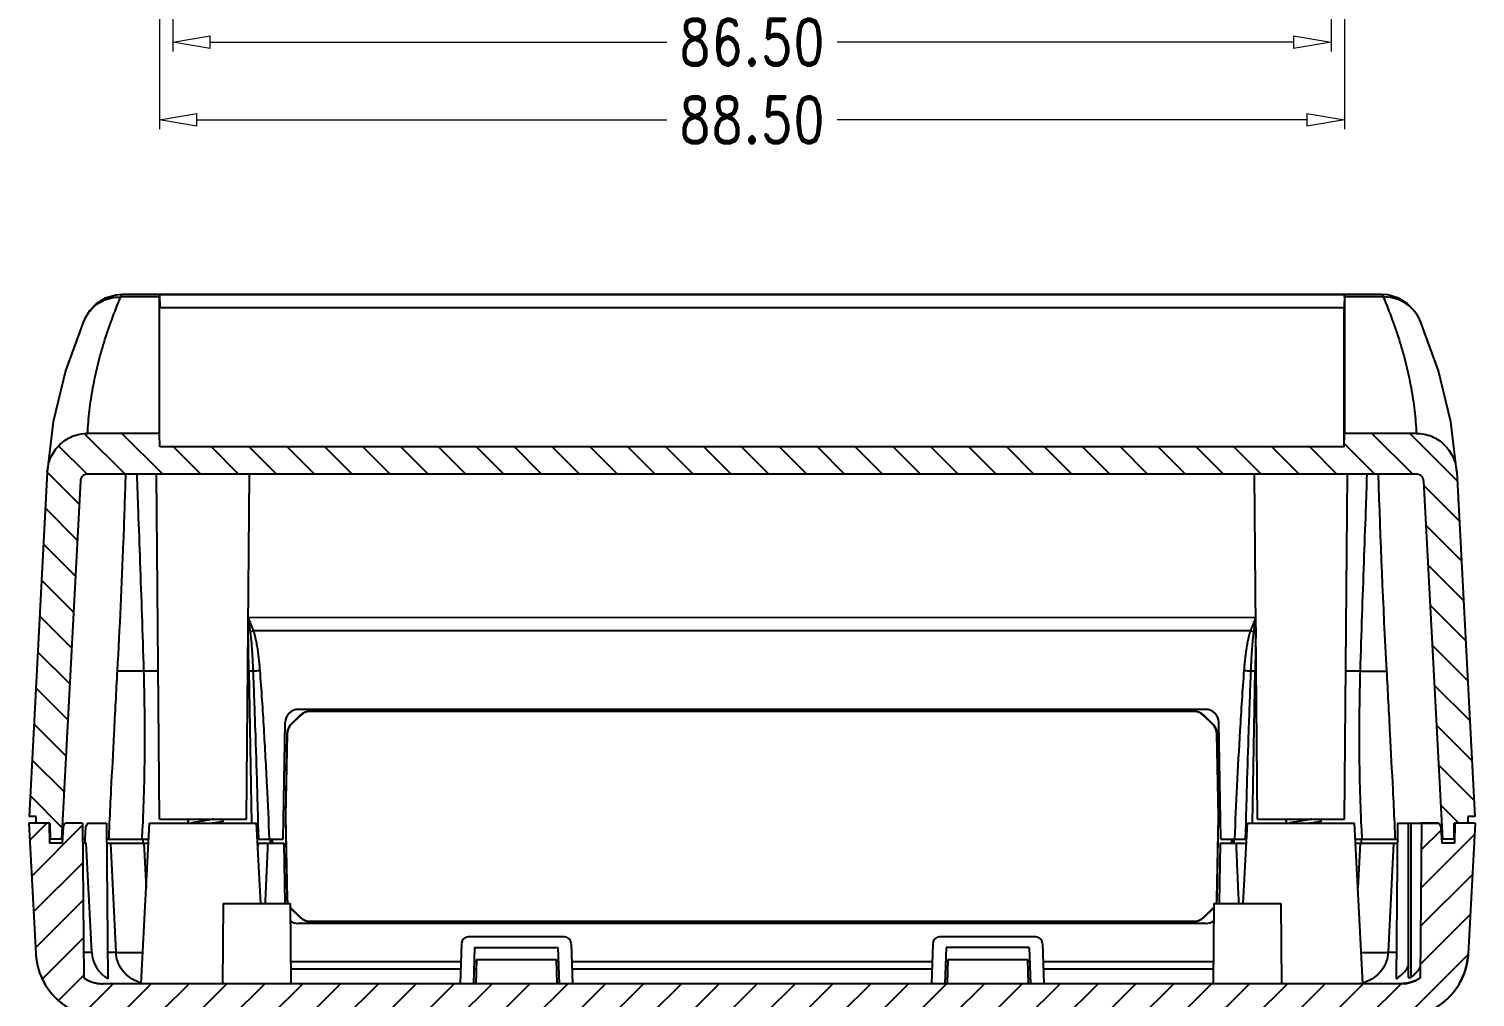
# Model space of a CAD drawing. Header units: millimetres. Extents: x 3559 to 4719, y 1270 to 1649.
# Drawn here: x 4195.8 to 4303.8, y 1333.9 to 1406.2 of the extents above; entities that cross this region are included whole.
import ezdxf

# ---------------------------------------------------------------- set-up
doc = ezdxf.new("R2010")
doc.units = ezdxf.units.MM
doc.layers.get('0').update_dxf_attribs({"linetype": 'CONTINUOUS'})
doc.layers.get('Defpoints').update_dxf_attribs({"linetype": 'CONTINUOUS'})
doc.layers.add('3_ALL_AXES', color=7, linetype='CONTINUOUS')
doc.layers.add('dim', color=3, linetype='CONTINUOUS', lineweight=9)
doc.styles.add('longtou', font='romand.shx', dxfattribs={"width": 0.8, "bigfont": 'fangsong.shx'})
doc.dimstyles.new('YanXiu', dxfattribs={"dimtxt": 2.5, "dimasz": 2.2, "dimexe": 1, "dimexo": 0, "dimgap": 0.66, "dimtad": 0, "dimzin": 0, "dimdsep": 46, "dimtxsty": 'longtou', "dimblk": 'CLOSEDBLANK', "dimcen": 0, "dimclrd": 3, "dimclre": 3, "dimclrt": 7, "dimadec": 0, "dimazin": 0, "dimtfac": 1, "dimtdec": 4, "dimtofl": 0, "dimtmove": 0, "dimatfit": 3, "dimldrblk": 'CLOSEDBLANK', "dimfxl": 0, "dimtolj": 1, "dimtzin": 0, "dimlwd": 0, "dimlwe": 0, "dimarcsym": 0})

# ---------------------------------------------------------------- blocks, each defined once
blk = doc.blocks.new('_ClosedBlank')
at = {"color": 0, "linetype": 'ByBlock', "lineweight": -2}
for p, q in [((-1, 0.167), (0, 0)), ((-1, 0.167), (-1, -0.167)), ((0, 0), (-1, -0.167))]:
    blk.add_line(p, q, dxfattribs=at)
blk = doc.blocks.new('*D53')
at = {"layer": 'Defpoints', "color": 0}
for p in [(4206.52, 1417.4), (4293.02, 1417.4), (4206.52, 1405.26)]:
    blk.add_point(p, dxfattribs=at)
at = {"layer": 'dim', "color": 3, "lineweight": 5}
for p, q in [((4206.52, 1417.4), (4206.52, 1404.56)), ((4293.02, 1417.4), (4293.02, 1404.56)), ((4209.32, 1405.26), (4243.41, 1405.26)), ((4290.22, 1405.26), (4256.14, 1405.26))]:
    blk.add_line(p, q, dxfattribs=at)
at = {"layer": 'dim', "color": 3, "lineweight": 5, "xscale": 2.8, "yscale": 2.8, "zscale": 2.8, "rotation": 180}
blk.add_blockref('_ClosedBlank', (4206.52, 1405.26), dxfattribs=at)
at = {"layer": 'dim', "color": 3, "lineweight": 5, "xscale": 2.8, "yscale": 2.8, "zscale": 2.8}
blk.add_blockref('_ClosedBlank', (4293.02, 1405.26), dxfattribs=at)
at = {"layer": 'dim', "color": 7, "insert": (4249.77, 1405.26), "char_height": 3.5, "attachment_point": 5, "style": 'longtou'}
blk.add_mtext('86.50', dxfattribs=at)
blk = doc.blocks.new('*D55')
at = {"layer": 'Defpoints', "color": 0}
for p in [(4205.52, 1428.84), (4294.02, 1428.84), (4205.52, 1399.45)]:
    blk.add_point(p, dxfattribs=at)
at = {"layer": 'dim', "color": 3, "lineweight": 5}
for p, q in [((4205.52, 1428.84), (4205.52, 1398.75)), ((4294.02, 1428.84), (4294.02, 1398.75)), ((4208.32, 1399.45), (4243.41, 1399.45)), ((4291.22, 1399.45), (4256.14, 1399.45))]:
    blk.add_line(p, q, dxfattribs=at)
at = {"layer": 'dim', "color": 3, "lineweight": 5, "xscale": 2.8, "yscale": 2.8, "zscale": 2.8, "rotation": 180}
blk.add_blockref('_ClosedBlank', (4205.52, 1399.45), dxfattribs=at)
at = {"layer": 'dim', "color": 3, "lineweight": 5, "xscale": 2.8, "yscale": 2.8, "zscale": 2.8}
blk.add_blockref('_ClosedBlank', (4294.02, 1399.45), dxfattribs=at)
at = {"layer": 'dim', "color": 7, "insert": (4249.77, 1399.45), "char_height": 3.5, "attachment_point": 5, "style": 'longtou'}
blk.add_mtext('88.50', dxfattribs=at)

msp = doc.modelspace()

# ---------------------------------------------------------------- hatches: boundary and pattern name
h = msp.add_hatch()
h.set_pattern_fill('DEFAULT__2', color=5, scale=2, angle=135, style=0)
h.set_pattern_definition([(135, (3414.0296, 1058.7995), (-1.4142136, -1.4142136), [])])
edge = h.paths.add_edge_path()
edge.add_line((4197.326, 1346.899), (4196.323, 1346.899))
edge.add_line((4196.323, 1346.899), (4196.317, 1347.399))
edge.add_line((4196.317, 1347.399), (4195.799, 1347.399))
edge.add_line((4195.799, 1347.399), (4197.147, 1373.125))
edge.add_spline(control_points=[(4197.147, 1373.125), (4197.158, 1373.32), (4197.214, 1373.7), (4197.403, 1374.251), (4197.69, 1374.754), (4198.066, 1375.194), (4198.517, 1375.554), (4199.026, 1375.822), (4199.579, 1375.987), (4199.957, 1376.024), (4200.149, 1376.024)], knot_values=[0, 0, 0, 0, 0.125, 0.25, 0.375, 0.5, 0.625, 0.75, 0.875, 1, 1, 1, 1], degree=3, periodic=0)
edge.add_line((4200.149, 1376.024), (4205.523, 1376.024))
edge.add_line((4205.523, 1376.024), (4205.541, 1375.005))
edge.add_line((4205.541, 1375.005), (4294.005, 1375.005))
edge.add_line((4294.005, 1375.005), (4294.023, 1376.024))
edge.add_line((4294.023, 1376.024), (4299.396, 1376.024))
edge.add_spline(control_points=[(4299.396, 1376.024), (4299.589, 1376.024), (4299.968, 1375.987), (4300.523, 1375.821), (4301.034, 1375.551), (4301.485, 1375.189), (4301.859, 1374.749), (4302.144, 1374.248), (4302.332, 1373.699), (4302.388, 1373.319), (4302.398, 1373.125)], knot_values=[0, 0, 0, 0, 0.125, 0.25, 0.375, 0.5, 0.625, 0.75, 0.875, 1, 1, 1, 1], degree=3, periodic=0)
edge.add_line((4302.398, 1373.125), (4303.747, 1347.399))
edge.add_line((4303.747, 1347.399), (4303.229, 1347.399))
edge.add_line((4303.229, 1347.399), (4303.223, 1346.899))
edge.add_line((4303.223, 1346.899), (4302.219, 1346.899))
edge.add_line((4302.219, 1346.899), (4302.199, 1345.699))
edge.add_line((4302.199, 1345.699), (4301.332, 1345.699))
edge.add_line((4301.332, 1345.699), (4299.929, 1372.485))
edge.add_spline(control_points=[(4299.929, 1372.485), (4299.925, 1372.552), (4299.894, 1372.675), (4299.78, 1372.839), (4299.614, 1372.944), (4299.493, 1372.968), (4299.428, 1372.968)], knot_values=[0, 0, 0, 0, 0.25, 0.5, 0.75, 1, 1, 1, 1], degree=3, periodic=0)
edge.add_line((4299.428, 1372.968), (4200.118, 1372.968))
edge.add_spline(control_points=[(4200.118, 1372.968), (4200.053, 1372.968), (4199.932, 1372.944), (4199.766, 1372.839), (4199.651, 1372.675), (4199.621, 1372.552), (4199.617, 1372.485)], knot_values=[0, 0, 0, 0, 0.25, 0.5, 0.75, 1, 1, 1, 1], degree=3, periodic=0)
edge.add_line((4199.617, 1372.485), (4198.213, 1345.699))
edge.add_line((4198.213, 1345.699), (4197.347, 1345.699))
edge.add_line((4197.347, 1345.699), (4197.326, 1346.899))
h = msp.add_hatch()
h.set_pattern_fill('B', color=5, scale=2, angle=45, style=0)
h.set_pattern_definition([(45, (3414.0296, 1058.7995), (-1.4142136, 1.4142136), [])])
edge = h.paths.add_edge_path()
edge.add_line((4199.773, 1346.899), (4198.484, 1346.899))
edge.add_line((4198.484, 1346.899), (4198.319, 1346.613))
edge.add_line((4198.319, 1346.613), (4198.255, 1345.399))
edge.add_line((4198.255, 1345.399), (4197.302, 1345.399))
edge.add_line((4197.302, 1345.399), (4197.276, 1346.899))
edge.add_line((4197.276, 1346.899), (4195.773, 1346.899))
edge.add_line((4195.773, 1346.899), (4196.284, 1337.137))
edge.add_spline(control_points=[(4196.284, 1337.137), (4196.431, 1334.332), (4198.469, 1332.399), (4201.278, 1332.399)], knot_values=[0, 0, 0, 0, 1, 1, 1, 1], degree=3, periodic=0)
edge.add_line((4201.278, 1332.399), (4205.523, 1332.399))
edge.add_line((4205.523, 1332.399), (4205.549, 1332.899))
edge.add_line((4205.549, 1332.899), (4206.497, 1332.899))
edge.add_line((4206.497, 1332.899), (4206.523, 1332.399))
edge.add_line((4206.523, 1332.399), (4212.773, 1332.399))
edge.add_line((4212.773, 1332.399), (4212.782, 1332.899))
edge.add_line((4212.782, 1332.899), (4213.773, 1332.899))
edge.add_line((4213.773, 1332.899), (4213.785, 1332.199))
edge.add_line((4213.785, 1332.199), (4234.773, 1332.199))
edge.add_line((4234.773, 1332.199), (4234.775, 1332.699))
edge.add_line((4234.775, 1332.699), (4264.77, 1332.699))
edge.add_line((4264.77, 1332.699), (4264.773, 1332.199))
edge.add_line((4264.773, 1332.199), (4285.761, 1332.199))
edge.add_line((4285.761, 1332.199), (4285.773, 1332.899))
edge.add_line((4285.773, 1332.899), (4286.764, 1332.899))
edge.add_line((4286.764, 1332.899), (4286.773, 1332.399))
edge.add_line((4286.773, 1332.399), (4293.023, 1332.399))
edge.add_line((4293.023, 1332.399), (4293.049, 1332.899))
edge.add_line((4293.049, 1332.899), (4293.997, 1332.899))
edge.add_line((4293.997, 1332.899), (4294.023, 1332.399))
edge.add_line((4294.023, 1332.399), (4298.268, 1332.399))
edge.add_spline(control_points=[(4303.261, 1337.137), (4303.114, 1334.332), (4301.077, 1332.399), (4298.268, 1332.399)], knot_values=[0, 0, 0, 0, 1, 1, 1, 1], degree=3, periodic=0)
edge.add_line((4303.261, 1337.137), (4303.773, 1346.899))
edge.add_line((4303.773, 1346.899), (4302.269, 1346.899))
edge.add_line((4302.269, 1346.899), (4302.243, 1345.399))
edge.add_line((4302.243, 1345.399), (4301.291, 1345.399))
edge.add_line((4301.291, 1345.399), (4301.227, 1346.613))
edge.add_line((4301.227, 1346.613), (4301.062, 1346.899))
edge.add_line((4301.062, 1346.899), (4299.773, 1346.899))
edge.add_line((4299.773, 1346.899), (4299.672, 1335.33))
edge.add_spline(control_points=[(4299.672, 1335.33), (4299.255, 1335.047), (4298.772, 1334.899), (4298.268, 1334.899)], knot_values=[0, 0, 0, 0, 1, 1, 1, 1], degree=3, periodic=0)
edge.add_line((4298.268, 1334.899), (4201.278, 1334.899))
edge.add_spline(control_points=[(4199.874, 1335.33), (4200.291, 1335.047), (4200.773, 1334.899), (4201.278, 1334.899)], knot_values=[0, 0, 0, 0, 1, 1, 1, 1], degree=3, periodic=0)
edge.add_line((4199.874, 1335.33), (4199.773, 1346.899))

# ---------------------------------------------------------------- linework, layer by layer
at = {"color": 7, "linetype": 'Continuous'}
for p, q in [((4202.737, 1386.399), (4202.278, 1386.362)), ((4205.523, 1386.215), (4202.639, 1386.215)), ((4296.809, 1386.399), (4202.737, 1386.399)), ((4205.523, 1376.024), (4205.523, 1386.215)), ((4294.022, 1386.364), (4205.524, 1386.364)), ((4205.524, 1386.364), (4205.541, 1385.401)), ((4294.022, 1386.364), (4294.005, 1385.401)), ((4296.907, 1386.215), (4294.023, 1386.215)), ((4294.023, 1386.215), (4294.023, 1376.024)), ((4297.257, 1386.364), (4296.809, 1386.399)), ((4294.005, 1385.401), (4205.541, 1385.401)), ((4294.005, 1375.005), (4294.005, 1385.401)), ((4199.885, 1384.46), (4199.886, 1384.462)), ((4299.661, 1384.46), (4299.66, 1384.462)), ((4205.523, 1376.024), (4200.149, 1376.024)), ((4205.523, 1376.024), (4200.149, 1376.024)), ((4205.541, 1375.005), (4205.523, 1376.024)), ((4205.541, 1375.005), (4205.523, 1376.024)), ((4294.005, 1375.005), (4294.023, 1376.024)), ((4294.005, 1375.005), (4294.023, 1376.024)), ((4299.396, 1376.024), (4294.023, 1376.024)), ((4299.396, 1376.024), (4294.023, 1376.024)), ((4294.005, 1375.005), (4205.541, 1375.005)), ((4294.005, 1375.005), (4205.541, 1375.005)), ((4197.147, 1373.125), (4195.799, 1347.399)), ((4197.147, 1373.125), (4195.799, 1347.399)), ((4299.428, 1372.968), (4200.118, 1372.968)), ((4299.428, 1372.968), (4200.118, 1372.968)), ((4205.523, 1347.199), (4205.298, 1372.968)), ((4212.023, 1347.199), (4212.248, 1372.968)), ((4287.523, 1347.199), (4287.298, 1372.968)), ((4294.023, 1347.199), (4294.248, 1372.968)), ((4302.398, 1373.125), (4303.747, 1347.399)), ((4302.398, 1373.125), (4303.747, 1347.399)), ((4199.617, 1372.485), (4198.213, 1345.699)), ((4199.617, 1372.485), (4198.213, 1345.699)), ((4299.929, 1372.485), (4301.332, 1345.699)), ((4299.929, 1372.485), (4301.332, 1345.699)), ((4212.135, 1362.277), (4287.411, 1362.276)), ((4212.204, 1358.267), (4212.148, 1361.515)), ((4212.528, 1361.29), (4287.018, 1361.29)), ((4287.398, 1361.515), (4287.342, 1358.267)), ((4204.36, 1358.268), (4205.426, 1358.268)), ((4212.119, 1358.267), (4212.204, 1358.267)), ((4212.204, 1358.267), (4212.402, 1346.899)), ((4287.143, 1346.899), (4287.342, 1358.267)), ((4287.342, 1358.267), (4287.426, 1358.267)), ((4294.119, 1358.268), (4295.186, 1358.268)), ((4214.752, 1345.699), (4214.904, 1354.416)), ((4216.042, 1354.962), (4215.339, 1354.271)), ((4216.048, 1354.948), (4215.352, 1354.265)), ((4283.642, 1355.399), (4215.904, 1355.399)), ((4216.048, 1354.948), (4216.042, 1354.962)), ((4282.803, 1355.249), (4216.743, 1355.249)), ((4216.749, 1355.235), (4216.743, 1355.249)), ((4282.797, 1355.235), (4216.749, 1355.235)), ((4282.797, 1355.235), (4282.803, 1355.249)), ((4283.498, 1354.948), (4283.504, 1354.962)), ((4284.193, 1354.265), (4283.498, 1354.948)), ((4284.207, 1354.271), (4283.504, 1354.962)), ((4284.794, 1345.699), (4284.641, 1354.416)), ((4215.04, 1353.575), (4214.932, 1347.416)), ((4215.054, 1353.569), (4214.946, 1347.416)), ((4215.054, 1353.569), (4215.04, 1353.575)), ((4215.352, 1354.265), (4215.339, 1354.271)), ((4284.193, 1354.265), (4284.207, 1354.271)), ((4284.492, 1353.569), (4284.506, 1353.575)), ((4284.6, 1347.416), (4284.492, 1353.569)), ((4284.614, 1347.416), (4284.506, 1353.575)), ((4197.326, 1346.899), (4195.773, 1346.899)), ((4195.773, 1346.899), (4196.284, 1337.137)), ((4197.276, 1346.899), (4195.773, 1346.899)), ((4195.773, 1346.899), (4196.284, 1337.137)), ((4196.317, 1347.399), (4195.799, 1347.399)), ((4196.317, 1347.399), (4195.799, 1347.399)), ((4196.323, 1346.899), (4196.317, 1347.399)), ((4196.323, 1346.899), (4196.317, 1347.399)), ((4197.326, 1346.899), (4196.323, 1346.899)), ((4197.276, 1346.899), (4197.302, 1345.399)), ((4197.276, 1346.899), (4197.302, 1345.399)), ((4197.326, 1346.899), (4197.347, 1345.699)), ((4197.347, 1345.699), (4197.326, 1346.899)), ((4198.319, 1346.613), (4198.484, 1346.899)), ((4198.319, 1346.613), (4198.484, 1346.899)), ((4199.773, 1346.899), (4198.484, 1346.899)), ((4199.773, 1346.899), (4198.484, 1346.899)), ((4199.773, 1346.899), (4199.874, 1335.33)), ((4199.773, 1346.899), (4199.874, 1335.33)), ((4200.167, 1346.899), (4200.002, 1346.613)), ((4200.167, 1346.899), (4201.573, 1346.899)), ((4201.573, 1346.899), (4201.674, 1335.257)), ((4204.145, 1334.918), (4204.773, 1346.899)), ((4204.773, 1346.899), (4212.773, 1346.899)), ((4205.523, 1347.199), (4212.023, 1347.199)), ((4207.673, 1347.199), (4207.673, 1346.899)), ((4210.243, 1347.134), (4210.133, 1347.199)), ((4210.133, 1346.899), (4210.243, 1346.964)), ((4210.273, 1347.099), (4210.243, 1347.134)), ((4210.243, 1346.964), (4210.273, 1346.999)), ((4210.273, 1346.999), (4210.273, 1347.099)), ((4213.087, 1340.899), (4212.773, 1346.899)), ((4212.875, 1346.902), (4212.908, 1345.699)), ((4214.946, 1347.416), (4214.932, 1347.416)), ((4214.946, 1347.381), (4214.932, 1347.381)), ((4214.932, 1347.381), (4215.04, 1341.222)), ((4214.946, 1347.381), (4215.054, 1341.228)), ((4284.492, 1341.228), (4284.6, 1347.381)), ((4284.506, 1341.222), (4284.614, 1347.381)), ((4284.6, 1347.416), (4284.614, 1347.416)), ((4284.6, 1347.381), (4284.614, 1347.381)), ((4286.458, 1340.899), (4286.773, 1346.899)), ((4286.638, 1345.699), (4286.67, 1346.902)), ((4286.773, 1346.899), (4294.773, 1346.899)), ((4287.523, 1347.199), (4294.023, 1347.199)), ((4289.673, 1347.199), (4289.673, 1346.899)), ((4292.243, 1347.134), (4292.133, 1347.199)), ((4292.133, 1346.899), (4292.243, 1346.964)), ((4292.273, 1347.099), (4292.243, 1347.134)), ((4292.243, 1346.964), (4292.273, 1346.999)), ((4292.273, 1346.999), (4292.273, 1347.099)), ((4295.401, 1334.918), (4294.773, 1346.899)), ((4297.973, 1346.899), (4297.871, 1335.257)), ((4297.973, 1346.899), (4301.062, 1346.899)), ((4298.773, 1346.899), (4298.773, 1335.36)), ((4298.966, 1346.899), (4298.966, 1335.36)), ((4299.773, 1346.899), (4299.672, 1335.33)), ((4299.773, 1346.899), (4299.672, 1335.33)), ((4301.062, 1346.899), (4299.773, 1346.899)), ((4301.062, 1346.899), (4301.227, 1346.613)), ((4301.062, 1346.899), (4301.227, 1346.613)), ((4302.219, 1346.899), (4302.199, 1345.699)), ((4302.199, 1345.699), (4302.219, 1346.899)), ((4303.773, 1346.899), (4302.219, 1346.899)), ((4303.223, 1346.899), (4302.219, 1346.899)), ((4302.269, 1346.899), (4302.243, 1345.399)), ((4302.269, 1346.899), (4302.243, 1345.399)), ((4303.773, 1346.899), (4302.269, 1346.899)), ((4303.229, 1347.399), (4303.223, 1346.899)), ((4303.229, 1347.399), (4303.223, 1346.899)), ((4303.747, 1347.399), (4303.229, 1347.399)), ((4303.747, 1347.399), (4303.229, 1347.399)), ((4303.773, 1346.899), (4303.261, 1337.137)), ((4303.773, 1346.899), (4303.261, 1337.137)), ((4198.271, 1345.699), (4197.347, 1345.699)), ((4198.213, 1345.699), (4197.347, 1345.699)), ((4198.319, 1346.613), (4198.255, 1345.399)), ((4198.319, 1346.613), (4198.255, 1345.399)), ((4199.954, 1345.699), (4199.783, 1345.699)), ((4199.954, 1345.699), (4199.938, 1345.399)), ((4200.002, 1346.613), (4199.954, 1345.699)), ((4201.583, 1345.699), (4204.71, 1345.699)), ((4204.287, 1345.699), (4204.287, 1345.399)), ((4212.836, 1345.699), (4214.752, 1345.699)), ((4213.794, 1345.7), (4213.799, 1345.399)), ((4213.911, 1345.699), (4213.917, 1345.399)), ((4213.932, 1345.699), (4213.938, 1345.399)), ((4284.794, 1345.699), (4286.71, 1345.699)), ((4285.608, 1345.399), (4285.613, 1345.699)), ((4285.629, 1345.399), (4285.634, 1345.699)), ((4285.752, 1345.7), (4285.747, 1345.399)), ((4294.836, 1345.699), (4297.962, 1345.699)), ((4295.259, 1345.699), (4295.259, 1345.399)), ((4301.227, 1346.613), (4301.291, 1345.399)), ((4301.227, 1346.613), (4301.291, 1345.399)), ((4302.199, 1345.699), (4301.275, 1345.699)), ((4302.199, 1345.699), (4301.332, 1345.699)), ((4198.255, 1345.399), (4197.302, 1345.399)), ((4198.255, 1345.399), (4197.302, 1345.399)), ((4200.038, 1345.399), (4199.786, 1345.399)), ((4200.465, 1337.268), (4200.038, 1345.399)), ((4201.586, 1345.399), (4204.694, 1345.399)), ((4201.874, 1345.399), (4202.26, 1337.268)), ((4204.358, 1345.399), (4204.518, 1342.035)), ((4212.851, 1345.399), (4214.799, 1345.399)), ((4212.87, 1345.399), (4212.864, 1345.15)), ((4214.799, 1345.399), (4214.878, 1340.899)), ((4284.746, 1345.399), (4284.668, 1340.899)), ((4284.746, 1345.399), (4286.694, 1345.399)), ((4286.681, 1345.15), (4286.675, 1345.399)), ((4294.851, 1345.399), (4297.96, 1345.399)), ((4295.188, 1345.399), (4295.028, 1342.035)), ((4297.672, 1345.399), (4297.286, 1337.268)), ((4302.243, 1345.399), (4301.291, 1345.399)), ((4302.243, 1345.399), (4301.291, 1345.399)), ((4210.273, 1340.899), (4210.221, 1334.899)), ((4210.273, 1340.899), (4215.273, 1340.899)), ((4215.054, 1341.228), (4215.04, 1341.222)), ((4215.273, 1340.899), (4215.325, 1334.899)), ((4215.352, 1340.533), (4215.339, 1340.527)), ((4215.339, 1340.527), (4216.042, 1339.835)), ((4215.352, 1340.533), (4216.048, 1339.849)), ((4283.498, 1339.849), (4284.193, 1340.533)), ((4283.504, 1339.835), (4284.207, 1340.527)), ((4284.193, 1340.533), (4284.207, 1340.527)), ((4284.273, 1340.899), (4284.221, 1334.899)), ((4284.273, 1340.899), (4289.273, 1340.899)), ((4284.492, 1341.228), (4284.506, 1341.222)), ((4289.273, 1340.899), (4289.325, 1334.899)), ((4283.659, 1339.399), (4215.887, 1339.399)), ((4216.048, 1339.849), (4216.042, 1339.835)), ((4216.749, 1339.563), (4216.743, 1339.549)), ((4216.743, 1339.549), (4282.803, 1339.549)), ((4216.749, 1339.563), (4282.797, 1339.563)), ((4282.797, 1339.563), (4282.803, 1339.549)), ((4283.498, 1339.849), (4283.504, 1339.835)), ((4235.774, 1338.399), (4228.572, 1338.399)), ((4270.974, 1338.399), (4263.772, 1338.399)), ((4199.857, 1337.268), (4200.465, 1337.268)), ((4201.657, 1337.268), (4202.26, 1337.268)), ((4228.072, 1337.916), (4227.967, 1334.899)), ((4229.061, 1337.599), (4228.967, 1334.899)), ((4229.061, 1337.599), (4235.284, 1337.599)), ((4235.284, 1337.599), (4235.379, 1334.899)), ((4236.274, 1337.916), (4236.379, 1334.899)), ((4263.272, 1337.916), (4263.167, 1334.899)), ((4264.261, 1337.599), (4264.167, 1334.899)), ((4270.484, 1337.599), (4264.261, 1337.599)), ((4270.484, 1337.599), (4270.579, 1334.899)), ((4271.474, 1337.916), (4271.579, 1334.899)), ((4297.286, 1337.268), (4297.889, 1337.268)), ((4215.311, 1336.553), (4228.024, 1336.553)), ((4215.315, 1336.018), (4228.006, 1336.018)), ((4229.006, 1336.018), (4229.182, 1336.018)), ((4229.025, 1336.553), (4229.206, 1336.553)), ((4229.206, 1336.699), (4229.143, 1334.899)), ((4229.206, 1336.699), (4235.14, 1336.699)), ((4235.14, 1336.699), (4235.203, 1334.899)), ((4235.14, 1336.553), (4235.321, 1336.553)), ((4235.164, 1336.018), (4235.34, 1336.018)), ((4236.321, 1336.553), (4263.224, 1336.553)), ((4236.34, 1336.018), (4263.206, 1336.018)), ((4264.206, 1336.018), (4264.382, 1336.018)), ((4264.225, 1336.553), (4264.406, 1336.553)), ((4264.406, 1336.699), (4264.343, 1334.899)), ((4264.406, 1336.699), (4270.34, 1336.699)), ((4270.34, 1336.699), (4270.403, 1334.899)), ((4270.34, 1336.553), (4270.521, 1336.553)), ((4270.364, 1336.018), (4270.54, 1336.018)), ((4271.521, 1336.553), (4284.235, 1336.553)), ((4271.54, 1336.018), (4284.23, 1336.018)), ((4298.268, 1334.899), (4201.278, 1334.899)), ((4298.268, 1334.899), (4201.278, 1334.899))]:
    msp.add_line(p, q, dxfattribs=at)
for points in [[(4202.278, 1386.362), (4201.479, 1386.123), (4200.797, 1385.694), (4200.304, 1385.18), (4199.996, 1384.694), (4199.885, 1384.46)], [(4299.661, 1384.46), (4299.544, 1384.705), (4299.234, 1385.191), (4298.737, 1385.704), (4298.053, 1386.129), (4297.257, 1386.364)], [(4199.886, 1384.462), (4198.499, 1380.702), (4197.577, 1376.876), (4197.147, 1373.125)], [(4302.398, 1373.125), (4301.967, 1376.881), (4301.045, 1380.707), (4299.66, 1384.462)]]:
    msp.add_lwpolyline(points, dxfattribs=at)
for centre, radius, start, end in [((4202.524, 1383.32), 2.874, 148.85181, 156.59712), ((4202.513, 1383.326), 2.861, 147.34777, 148.84829), ((4297.033, 1383.327), 2.861, 31.28479, 32.60894), ((4297.022, 1383.32), 2.874, 23.40269, 31.28097), ((4851.616, 1389.11), 555.315, 181.66577, 183.18386), ((4194.619, 1411.473), 53.283, 289.37257, 289.6396), ((4306.728, 1416.555), 58.675, 250.37186, 250.61437), ((4209.206, 1407.429), 49.271, 273.84133, 274.43018), ((4290.34, 1407.42), 49.261, 265.56887, 266.15783), ((4215.904, 1354.399), 1, 90, 179), ((4283.642, 1354.399), 1, 1, 90), ((4215.887, 1340.399), 1, 232.22982, 270), ((4283.659, 1340.399), 1, 270, 307.77018), ((4228.572, 1337.899), 0.5, 90, 178), ((4235.774, 1337.899), 0.5, 2, 90), ((4263.772, 1337.899), 0.5, 90, 178), ((4270.974, 1337.899), 0.5, 2, 90), ((4201.278, 1337.399), 5, 183, 270), ((4202.961, 1337.4), 2.499, 183.03153, 239.02541), ((4298.268, 1337.399), 5, 270, 357), ((4296.585, 1337.4), 2.499, 315.99769, 331.5558), ((4297.519, 1337.401), 2.502, 317.9622, 329.87926), ((4201.278, 1337.399), 2.5, 235.83965, 270), ((4204.742, 1337.372), 2.472, 252.31105, 256.18302), ((4294.804, 1337.372), 2.472, 283.81698, 287.68895), ((4296.581, 1337.405), 2.506, 301.00603, 315.99811), ((4298.268, 1337.399), 2.5, 270, 304.16035), ((4298.873, 1337.725), 2.367, 267.57121, 272.25061), ((4297.516, 1337.405), 2.507, 305.34446, 316.97253), ((4297.527, 1337.394), 2.491, 316.97657, 317.95397)]:
    msp.add_arc(centre, radius, start, end, dxfattribs=at)
for centre, major_axis, ratio, start_param, end_param in [((4205.701, 1376.399), (-0.175, 10), 0.0033919, 0.0837041, 0.191927), ((4293.845, 1376.399), (0.175, 10), 0.0033919, -0.191927, -0.0837041), ((4216.743, 1354.249), (-0.379, 0.926), 0.9998222, -0.3882734, 0.3882734), ((4216.749, 1354.235), (-0.379, 0.926), 0.9998222, -0.3882734, 0.3882734), ((4282.797, 1354.235), (0.379, 0.926), 0.9998222, -0.3882734, 0.3882734), ((4282.803, 1354.249), (0.379, 0.926), 0.9998222, -0.3882735, 0.3882734), ((4216.04, 1353.557), (0.919, -0.395), 0.9998222, 2.7533192, 3.5298661), ((4216.054, 1353.552), (-0.919, 0.395), 0.9998222, -0.3882734, 0.3882734), ((4283.492, 1353.552), (0.919, 0.395), 0.9998222, -0.3882734, 0.3882734), ((4283.506, 1353.557), (0.919, 0.395), 0.9998222, -0.3882734, 0.3882734), ((4215.932, 1347.399), (1, 0), 0.9998476, 3.124142, 3.1590433), ((4215.946, 1347.399), (1, 0), 0.9998476, 3.124142, 3.1590433), ((4283.6, 1347.399), (1, 0), 0.9998476, -0.0174506, 0.0174506), ((4283.614, 1347.399), (-1, 0), 0.9998476, 3.124142, 3.1590433), ((4216.04, 1341.24), (0.919, 0.395), 0.9998222, 2.7533192, 3.0864631), ((4216.054, 1341.246), (-0.919, -0.395), 0.9998222, 5.8949119, 6.2345749), ((4216.054, 1341.246), (-0.919, -0.395), 0.9998222, 0.2626488, 0.3882734), ((4216.04, 1341.24), (0.919, 0.395), 0.9998222, -2.8559457, -2.7533192), ((4283.492, 1341.246), (0.919, -0.395), 0.9998222, -0.3882734, -0.2626488), ((4283.506, 1341.24), (0.919, -0.395), 0.9998222, -0.3882734, -0.285647), ((4283.492, 1341.246), (0.919, -0.395), 0.9998222, 6.3317957, 6.6714588), ((4283.506, 1341.24), (0.919, -0.395), 0.9998222, 0.0551296, 0.3882735), ((4216.743, 1340.549), (0.379, 0.926), 0.9998222, -3.5298661, -2.7533192), ((4216.749, 1340.563), (-0.379, -0.926), 0.9998222, -0.3882734, 0.3882734), ((4282.797, 1340.563), (0.379, -0.926), 0.9998222, -0.3882734, 0.3882734), ((4282.803, 1340.549), (-0.379, 0.926), 0.9998222, -3.5298661, -2.7533192)]:
    msp.add_ellipse(centre, major_axis=major_axis, ratio=ratio, start_param=start_param, end_param=end_param, dxfattribs=at)
for points, start_tangent, end_tangent in [([(4200.103, 1384.87), (4200.565, 1385.424), (4201.176, 1385.862), (4201.883, 1386.131), (4202.639, 1386.215)], (0.5395362, 0.8419624), (0.9998759, -0.0157543)), ([(4200.149, 1376.024), (4200.299, 1377.725), (4200.554, 1379.425), (4200.916, 1381.124), (4201.384, 1382.822), (4201.959, 1384.519), (4202.639, 1386.215)], (0.05641, 0.9984077), (0.3971704, 0.9177449)), ([(4202.639, 1386.215), (4202.667, 1386.295), (4202.694, 1386.353), (4202.72, 1386.387), (4202.746, 1386.399)], (0.2899361, 0.957046), (1, 0.0000044)), ([(4296.8, 1386.399), (4296.826, 1386.387), (4296.852, 1386.353), (4296.879, 1386.295), (4296.907, 1386.215)], (1, -0.0000024), (0.2899362, -0.957046)), ([(4299.444, 1384.868), (4298.981, 1385.424), (4298.369, 1385.862), (4297.663, 1386.131), (4296.907, 1386.215)], (-0.5389002, 0.8423696), (-0.9998759, -0.0157543)), ([(4296.907, 1386.215), (4297.587, 1384.519), (4298.161, 1382.822), (4298.63, 1381.124), (4298.992, 1379.425), (4299.247, 1377.725), (4299.396, 1376.024)], (0.3971704, -0.9177449), (0.05641, -0.9984077)), ([(4197.147, 1373.125), (4197.231, 1373.697), (4197.419, 1374.243), (4197.705, 1374.744), (4198.078, 1375.181), (4198.526, 1375.539), (4199.033, 1375.805), (4199.582, 1375.969), (4200.149, 1376.024)], (0.0523559, 0.9986285), (1, 0)), ([(4197.147, 1373.125), (4197.231, 1373.697), (4197.419, 1374.243), (4197.705, 1374.744), (4198.078, 1375.181), (4198.526, 1375.539), (4199.033, 1375.805), (4199.582, 1375.969), (4200.149, 1376.024)], (0.052336, 0.9986295), (1, 0)), ([(4299.396, 1376.024), (4299.966, 1375.968), (4300.516, 1375.803), (4301.024, 1375.536), (4301.472, 1375.176), (4301.844, 1374.739), (4302.128, 1374.24), (4302.315, 1373.695), (4302.398, 1373.125)], (1, 0), (0.0523543, -0.9986286)), ([(4299.396, 1376.024), (4299.966, 1375.968), (4300.516, 1375.803), (4301.024, 1375.536), (4301.472, 1375.176), (4301.844, 1374.739), (4302.128, 1374.24), (4302.315, 1373.695), (4302.398, 1373.125)], (1, 0), (0.052336, -0.9986295)), ([(4200.118, 1372.968), (4199.934, 1372.932), (4199.774, 1372.829), (4199.663, 1372.672), (4199.617, 1372.485)], (-1, 0), (-0.0523573, -0.9986284)), ([(4200.118, 1372.968), (4199.934, 1372.932), (4199.774, 1372.829), (4199.663, 1372.672), (4199.617, 1372.485)], (-1, 0), (-0.052336, -0.9986295)), ([(4202.388, 1358.268), (4202.842, 1367.954), (4203.004, 1372.741), (4203.011, 1372.968)], (0.0549336, 0.99849), (0.0287245, 0.9995874)), ([(4204.36, 1358.268), (4204.23, 1362.419), (4204.088, 1366.409), (4203.951, 1370.203), (4203.858, 1372.968)], (-0.0279678, 0.9996088), (-0.0314446, 0.9995055)), ([(4295.687, 1372.968), (4295.595, 1370.203), (4295.458, 1366.409), (4295.316, 1362.419), (4295.186, 1358.268)], (-0.0314446, -0.9995055), (-0.0279679, -0.9996088)), ([(4299.929, 1372.485), (4299.883, 1372.672), (4299.771, 1372.829), (4299.612, 1372.932), (4299.428, 1372.968)], (-0.0523591, 0.9986283), (-1, 0)), ([(4299.929, 1372.485), (4299.883, 1372.672), (4299.771, 1372.829), (4299.612, 1372.932), (4299.428, 1372.968)], (-0.052336, 0.9986295), (-1, 0)), ([(4212.153, 1362.151), (4212.185, 1361.938), (4212.238, 1361.582), (4212.294, 1361.207)], (0.1471644, -0.989112), (0.1452591, -0.9893937)), ([(4212.154, 1362.228), (4212.259, 1361.965), (4212.391, 1361.636), (4212.528, 1361.29)], (0.3690727, -0.9294005), (0.3652642, -0.9309039)), ([(4287.018, 1361.29), (4287.156, 1361.638), (4287.287, 1361.966), (4287.392, 1362.228)], (0.3652646, 0.9309038), (0.3690249, 0.9294195)), ([(4287.252, 1361.207), (4287.308, 1361.583), (4287.361, 1361.94), (4287.392, 1362.151)], (0.1452592, 0.9893936), (0.1471616, 0.9891125)), ([(4212.294, 1361.207), (4212.343, 1360.807), (4212.383, 1360.396), (4212.414, 1359.988), (4212.441, 1359.586), (4212.465, 1359.18), (4212.486, 1358.749), (4212.507, 1358.269)], (0.1434373, -0.9896594), (0.0401077, -0.9991954)), ([(4212.528, 1361.29), (4212.648, 1360.883), (4212.742, 1360.465), (4212.815, 1360.05), (4212.875, 1359.642), (4212.925, 1359.23), (4212.97, 1358.793), (4213.012, 1358.305)], (0.3250151, -0.9457088), (0.076871, -0.997041)), ([(4286.534, 1358.305), (4286.576, 1358.804), (4286.622, 1359.246), (4286.673, 1359.658), (4286.733, 1360.063), (4286.806, 1360.473), (4286.898, 1360.887), (4287.018, 1361.29)], (0.0768621, 0.9970417), (0.3251667, 0.9456567)), ([(4287.039, 1358.269), (4287.06, 1358.76), (4287.082, 1359.196), (4287.106, 1359.601), (4287.132, 1360), (4287.164, 1360.404), (4287.203, 1360.81), (4287.252, 1361.207)], (0.0401056, 0.9991954), (0.1434533, 0.9896571)), ([(4201.802, 1346.888), (4201.924, 1349.402), (4202.137, 1353.579), (4202.388, 1358.268)], (0.0471598, 0.9988874), (0.0549933, 0.9984867)), ([(4204.36, 1358.268), (4203.647, 1358.252), (4203.32, 1358.247), (4203.029, 1358.246), (4202.784, 1358.247), (4202.592, 1358.252), (4202.458, 1358.258), (4202.388, 1358.268)], (-0.9995833, -0.028866), (-0.9585283, 0.2849975)), ([(4204.222, 1345.699), (4204.277, 1346.668), (4204.43, 1352.469), (4204.421, 1355.369), (4204.36, 1358.268)], (0.0624781, 0.9980463), (-0.0289178, 0.9995818)), ([(4212.204, 1358.268), (4212.361, 1358.27), (4212.507, 1358.269)], (0.9998485, 0.0174046), (0.9999125, -0.0132278)), ([(4212.507, 1358.269), (4212.665, 1353.898), (4212.797, 1349.667), (4212.875, 1346.902)], (0.039814, -0.9992071), (0.0276439, -0.9996178)), ([(4213.012, 1358.305), (4213.306, 1353.922), (4213.535, 1349.678), (4213.718, 1345.699)], (0.0769187, -0.9970374), (0.0427586, -0.9990854)), ([(4285.828, 1345.699), (4286.01, 1349.672), (4286.234, 1353.822), (4286.534, 1358.305)], (0.0427513, 0.9990857), (0.0769974, 0.9970313)), ([(4286.67, 1346.902), (4286.749, 1349.66), (4286.878, 1353.798), (4287.039, 1358.269)], (0.0276426, 0.9996179), (0.0398394, 0.9992061)), ([(4287.039, 1358.269), (4287.185, 1358.27), (4287.342, 1358.268)], (0.9999125, 0.0132278), (0.9998485, -0.0174046)), ([(4295.186, 1358.268), (4295.125, 1355.369), (4295.115, 1352.469), (4295.161, 1349.568), (4295.269, 1346.668), (4295.325, 1345.699)], (-0.0289136, -0.9995819), (0.064501, -0.9979176)), ([(4295.186, 1358.268), (4295.899, 1358.252), (4296.225, 1358.247), (4296.517, 1358.246), (4296.762, 1358.247), (4296.954, 1358.252), (4297.088, 1358.258), (4297.157, 1358.268)], (0.9995897, -0.0286437), (0.959254, 0.2825451)), ([(4297.157, 1358.268), (4297.409, 1353.583), (4297.622, 1349.404), (4297.744, 1346.888)], (0.0550002, -0.9984863), (0.0471825, -0.9988863)), ([(4201.747, 1345.699), (4201.802, 1346.888)], (0.0458468, 0.9989485), (0.0471598, 0.9988874)), ([(4209.575, 1347.198), (4209.504, 1347.182), (4209.316, 1347.145), (4209.102, 1347.108), (4208.874, 1347.071), (4208.647, 1347.035), (4208.425, 1346.998), (4208.215, 1346.962), (4208.03, 1346.925), (4207.921, 1346.9)], (-0.9742734, -0.2253692), (-0.9693585, -0.2456505)), ([(4209.393, 1346.898), (4209.59, 1346.925), (4209.827, 1346.96), (4210.02, 1346.996), (4210.162, 1347.031), (4210.247, 1347.066), (4210.272, 1347.099)], (0.9919526, 0.1266101), (0.1386677, 0.990339)), ([(4210.033, 1346.898), (4210.162, 1346.931), (4210.243, 1346.963)], (0.9736515, 0.228041), (0.8089456, 0.5878835)), ([(4291.575, 1347.198), (4291.504, 1347.182), (4291.316, 1347.145), (4291.102, 1347.108), (4290.874, 1347.071), (4290.647, 1347.035), (4290.425, 1346.998), (4290.215, 1346.962), (4290.03, 1346.925), (4289.921, 1346.9)], (-0.9742734, -0.2253692), (-0.9693585, -0.2456505)), ([(4291.393, 1346.898), (4291.59, 1346.925), (4291.827, 1346.96), (4292.02, 1346.996), (4292.162, 1347.031), (4292.247, 1347.066), (4292.272, 1347.099)], (0.9919526, 0.1266101), (0.1386677, 0.990339)), ([(4292.033, 1346.898), (4292.162, 1346.931), (4292.243, 1346.963)], (0.9736515, 0.228041), (0.8089456, 0.5878835)), ([(4297.744, 1346.888), (4297.799, 1345.699)], (0.0471825, -0.9988863), (0.0455623, -0.9989615)), ([(4213.608, 1345.399), (4213.555, 1344.212), (4213.504, 1343.084), (4213.456, 1342.011), (4213.411, 1340.993), (4213.407, 1340.899)], (-0.0446902, -0.9990009), (-0.0450206, -0.9989861)), ([(4286.139, 1340.899), (4286.113, 1341.482), (4286.058, 1342.705), (4286.001, 1344.001), (4285.938, 1345.399)], (-0.0450203, 0.9989861), (-0.0446901, 0.9990009)), ([(4196.284, 1337.137), (4196.288, 1337.083), (4196.291, 1337.029), (4196.296, 1336.975), (4196.301, 1336.921), (4196.306, 1336.866), (4196.312, 1336.812), (4196.319, 1336.757), (4196.326, 1336.702), (4196.335, 1336.647), (4196.343, 1336.591), (4196.353, 1336.536), (4196.363, 1336.481), (4196.373, 1336.425), (4196.385, 1336.37), (4196.397, 1336.314), (4196.409, 1336.258), (4196.423, 1336.203), (4196.437, 1336.147), (4196.452, 1336.091), (4196.467, 1336.035), (4196.483, 1335.98), (4196.5, 1335.924), (4196.518, 1335.868), (4196.536, 1335.812), (4196.555, 1335.757), (4196.575, 1335.701), (4196.595, 1335.646), (4196.616, 1335.59), (4196.638, 1335.535), (4196.66, 1335.48), (4196.684, 1335.425), (4196.708, 1335.37), (4196.732, 1335.315), (4196.758, 1335.261), (4196.784, 1335.206), (4196.811, 1335.152), (4196.838, 1335.098), (4196.866, 1335.045), (4196.895, 1334.991), (4196.925, 1334.938), (4196.955, 1334.885), (4196.986, 1334.832), (4197.018, 1334.78), (4197.051, 1334.728), (4197.084, 1334.676), (4197.118, 1334.625), (4197.152, 1334.574), (4197.187, 1334.523), (4197.223, 1334.473), (4197.26, 1334.423), (4197.297, 1334.373), (4197.335, 1334.324), (4197.373, 1334.276), (4197.412, 1334.227), (4197.452, 1334.18), (4197.492, 1334.132), (4197.533, 1334.085), (4197.575, 1334.039), (4197.617, 1333.993), (4197.659, 1333.948), (4197.703, 1333.903), (4197.746, 1333.859), (4197.791, 1333.815), (4197.836, 1333.772), (4197.881, 1333.729), (4197.927, 1333.687), (4197.974, 1333.646), (4198.021, 1333.605), (4198.068, 1333.565), (4198.116, 1333.525), (4198.165, 1333.486), (4198.214, 1333.447), (4198.263, 1333.41), (4198.313, 1333.372), (4198.363, 1333.336), (4198.414, 1333.3), (4198.465, 1333.265), (4198.516, 1333.23), (4198.568, 1333.197), (4198.62, 1333.164), (4198.672, 1333.131), (4198.725, 1333.099), (4198.778, 1333.068), (4198.832, 1333.038), (4198.885, 1333.008), (4198.939, 1332.979), (4198.994, 1332.951), (4199.048, 1332.923), (4199.103, 1332.897), (4199.158, 1332.87), (4199.213, 1332.845), (4199.268, 1332.82), (4199.324, 1332.796), (4199.379, 1332.773), (4199.435, 1332.751), (4199.491, 1332.729), (4199.547, 1332.708), (4199.603, 1332.687), (4199.659, 1332.668), (4199.716, 1332.649), (4199.772, 1332.631), (4199.829, 1332.613), (4199.885, 1332.597), (4199.942, 1332.581), (4199.998, 1332.565), (4200.055, 1332.551), (4200.111, 1332.537), (4200.168, 1332.523), (4200.224, 1332.511), (4200.281, 1332.499), (4200.337, 1332.488), (4200.394, 1332.477), (4200.45, 1332.468), (4200.506, 1332.459), (4200.562, 1332.45), (4200.618, 1332.442), (4200.674, 1332.435), (4200.73, 1332.429), (4200.785, 1332.423), (4200.841, 1332.418), (4200.896, 1332.413), (4200.951, 1332.409), (4201.006, 1332.406), (4201.061, 1332.403), (4201.115, 1332.401), (4201.17, 1332.4), (4201.224, 1332.399), (4201.278, 1332.399)], (0.052336, -0.9986295), (1, 0)), ([(4202.26, 1337.268), (4202.439, 1337.239), (4202.816, 1337.224), (4203.359, 1337.224), (4204.021, 1337.239), (4204.267, 1337.248)], (0.9047129, -0.4260218), (0.9993104, 0.0371306)), ([(4203.991, 1335.016), (4203.305, 1335.359), (4202.759, 1335.892), (4202.403, 1336.554), (4202.26, 1337.268)], (-0.9526974, 0.3039204), (-0.0520841, 0.9986427)), ([(4295.279, 1337.248), (4295.525, 1337.239), (4296.187, 1337.224), (4296.729, 1337.224), (4297.107, 1337.239), (4297.286, 1337.268)], (0.9993104, -0.0371306), (0.9047129, 0.4260218)), ([(4297.286, 1337.268), (4297.143, 1336.554), (4296.787, 1335.892), (4296.241, 1335.359), (4295.555, 1335.016)], (-0.0520841, -0.9986427), (-0.9526974, -0.3039204)), ([(4303.261, 1337.137), (4303.258, 1337.083), (4303.254, 1337.029), (4303.25, 1336.975), (4303.245, 1336.921), (4303.24, 1336.866), (4303.234, 1336.812), (4303.227, 1336.757), (4303.219, 1336.702), (4303.211, 1336.647), (4303.203, 1336.591), (4303.193, 1336.536), (4303.183, 1336.481), (4303.172, 1336.425), (4303.161, 1336.37), (4303.149, 1336.314), (4303.136, 1336.258), (4303.123, 1336.203), (4303.109, 1336.147), (4303.094, 1336.091), (4303.079, 1336.035), (4303.063, 1335.98), (4303.046, 1335.924), (4303.028, 1335.868), (4303.01, 1335.812), (4302.991, 1335.757), (4302.971, 1335.701), (4302.951, 1335.646), (4302.93, 1335.59), (4302.908, 1335.535), (4302.885, 1335.48), (4302.862, 1335.425), (4302.838, 1335.37), (4302.813, 1335.315), (4302.788, 1335.261), (4302.762, 1335.206), (4302.735, 1335.152), (4302.708, 1335.098), (4302.679, 1335.045), (4302.65, 1334.991), (4302.621, 1334.938), (4302.59, 1334.885), (4302.559, 1334.832), (4302.528, 1334.78), (4302.495, 1334.728), (4302.462, 1334.676), (4302.428, 1334.625), (4302.394, 1334.574), (4302.358, 1334.523), (4302.323, 1334.473), (4302.286, 1334.423), (4302.249, 1334.373), (4302.211, 1334.324), (4302.173, 1334.276), (4302.134, 1334.227), (4302.094, 1334.18), (4302.054, 1334.132), (4302.013, 1334.085), (4301.971, 1334.039), (4301.929, 1333.993), (4301.886, 1333.948), (4301.843, 1333.903), (4301.799, 1333.859), (4301.755, 1333.815), (4301.71, 1333.772), (4301.664, 1333.729), (4301.618, 1333.687), (4301.572, 1333.646), (4301.525, 1333.605), (4301.477, 1333.565), (4301.429, 1333.525), (4301.381, 1333.486), (4301.332, 1333.447), (4301.283, 1333.41), (4301.233, 1333.372), (4301.183, 1333.336), (4301.132, 1333.3), (4301.081, 1333.265), (4301.03, 1333.23), (4300.978, 1333.197), (4300.926, 1333.164), (4300.873, 1333.131), (4300.821, 1333.099), (4300.767, 1333.068), (4300.714, 1333.038), (4300.66, 1333.008), (4300.606, 1332.979), (4300.552, 1332.951), (4300.498, 1332.923), (4300.443, 1332.897), (4300.388, 1332.87), (4300.333, 1332.845), (4300.278, 1332.82), (4300.222, 1332.796), (4300.167, 1332.773), (4300.111, 1332.751), (4300.055, 1332.729), (4299.999, 1332.708), (4299.943, 1332.687), (4299.886, 1332.668), (4299.83, 1332.649), (4299.774, 1332.631), (4299.717, 1332.613), (4299.661, 1332.597), (4299.604, 1332.581), (4299.548, 1332.565), (4299.491, 1332.551), (4299.434, 1332.537), (4299.378, 1332.523), (4299.321, 1332.511), (4299.265, 1332.499), (4299.209, 1332.488), (4299.152, 1332.477), (4299.096, 1332.468), (4299.04, 1332.459), (4298.984, 1332.45), (4298.928, 1332.442), (4298.872, 1332.435), (4298.816, 1332.429), (4298.76, 1332.423), (4298.705, 1332.418), (4298.65, 1332.413), (4298.595, 1332.409), (4298.54, 1332.406), (4298.485, 1332.403), (4298.43, 1332.401), (4298.376, 1332.4), (4298.322, 1332.399), (4298.268, 1332.399)], (-0.052336, -0.9986295), (-1, 0)), ([(4199.874, 1335.33), (4199.893, 1335.317), (4199.912, 1335.305), (4199.931, 1335.292), (4199.951, 1335.28), (4199.971, 1335.268), (4199.99, 1335.256), (4200.01, 1335.244), (4200.03, 1335.232), (4200.05, 1335.221), (4200.071, 1335.209), (4200.091, 1335.198), (4200.112, 1335.187), (4200.132, 1335.177), (4200.153, 1335.166), (4200.174, 1335.156), (4200.195, 1335.145), (4200.216, 1335.135), (4200.237, 1335.126), (4200.258, 1335.116), (4200.28, 1335.107), (4200.301, 1335.097), (4200.323, 1335.088), (4200.344, 1335.079), (4200.366, 1335.071), (4200.388, 1335.062), (4200.41, 1335.054), (4200.432, 1335.046), (4200.454, 1335.038), (4200.476, 1335.031), (4200.499, 1335.023), (4200.521, 1335.016), (4200.543, 1335.009), (4200.566, 1335.002), (4200.588, 1334.996), (4200.611, 1334.989), (4200.634, 1334.983), (4200.656, 1334.977), (4200.679, 1334.971), (4200.702, 1334.966), (4200.725, 1334.961), (4200.747, 1334.956), (4200.77, 1334.951), (4200.793, 1334.946), (4200.816, 1334.942), (4200.839, 1334.937), (4200.862, 1334.933), (4200.885, 1334.93), (4200.908, 1334.926), (4200.932, 1334.923), (4200.955, 1334.92), (4200.978, 1334.917), (4201.001, 1334.914), (4201.024, 1334.912), (4201.047, 1334.909), (4201.07, 1334.907), (4201.093, 1334.906), (4201.116, 1334.904), (4201.139, 1334.903), (4201.163, 1334.901), (4201.186, 1334.9), (4201.209, 1334.9), (4201.232, 1334.899), (4201.255, 1334.899), (4201.278, 1334.899)], (0.8274693, -0.5615109), (1, 0)), ([(4299.672, 1335.33), (4299.653, 1335.317), (4299.634, 1335.305), (4299.614, 1335.292), (4299.595, 1335.28), (4299.575, 1335.268), (4299.555, 1335.256), (4299.536, 1335.244), (4299.516, 1335.232), (4299.495, 1335.221), (4299.475, 1335.209), (4299.455, 1335.198), (4299.434, 1335.187), (4299.414, 1335.177), (4299.393, 1335.166), (4299.372, 1335.156), (4299.351, 1335.145), (4299.33, 1335.135), (4299.309, 1335.126), (4299.287, 1335.116), (4299.266, 1335.107), (4299.245, 1335.097), (4299.223, 1335.088), (4299.201, 1335.079), (4299.18, 1335.071), (4299.158, 1335.062), (4299.136, 1335.054), (4299.114, 1335.046), (4299.092, 1335.038), (4299.069, 1335.031), (4299.047, 1335.023), (4299.025, 1335.016), (4299.002, 1335.009), (4298.98, 1335.002), (4298.957, 1334.996), (4298.935, 1334.989), (4298.912, 1334.983), (4298.89, 1334.977), (4298.867, 1334.971), (4298.844, 1334.966), (4298.821, 1334.961), (4298.798, 1334.956), (4298.775, 1334.951), (4298.752, 1334.946), (4298.729, 1334.942), (4298.706, 1334.937), (4298.683, 1334.933), (4298.66, 1334.93), (4298.637, 1334.926), (4298.614, 1334.923), (4298.591, 1334.92), (4298.568, 1334.917), (4298.545, 1334.914), (4298.522, 1334.912), (4298.499, 1334.909), (4298.476, 1334.907), (4298.452, 1334.906), (4298.429, 1334.904), (4298.406, 1334.903), (4298.383, 1334.901), (4298.36, 1334.9), (4298.337, 1334.9), (4298.314, 1334.899), (4298.291, 1334.899), (4298.268, 1334.899)], (-0.8274693, -0.5615109), (-1, 0))]:
    msp.add_spline(points, degree=3, dxfattribs=dict(at, start_tangent=start_tangent, end_tangent=end_tangent))
at = {"layer": '3_ALL_AXES', "color": 7, "linetype": 'Continuous'}
for p, q in [((4207.673, 1346.899), (4207.673, 1347.199)), ((4289.673, 1346.899), (4289.673, 1347.199))]:
    msp.add_line(p, q, dxfattribs=at)

# ---------------------------------------------------------------- dimensions: what is measured, and where the dimension line sits
at = {"layer": 'dim'}
for base, p1, p2, picture, middle in [((4205.523, 1399.447), (4294.023, 1428.839), (4205.523, 1428.839), '*D55', (4249.773, 1399.447)), ((4206.523, 1405.258), (4293.023, 1417.399), (4206.523, 1417.399), '*D53', (4249.773, 1405.258))]:
    dim = msp.add_linear_dim(base=base, p1=p1, p2=p2, dimstyle='YanXiu', override={"dimtxt": 3.5, "dimasz": 2.8, "dimexe": 0.69965, "dimgap": 0.69965}, dxfattribs=at)
    dim.commit()
    dim.dimension.update_dxf_attribs({"geometry": picture, "text_midpoint": middle, "dimtype": 160})

doc.saveas('drawing.dxf')
